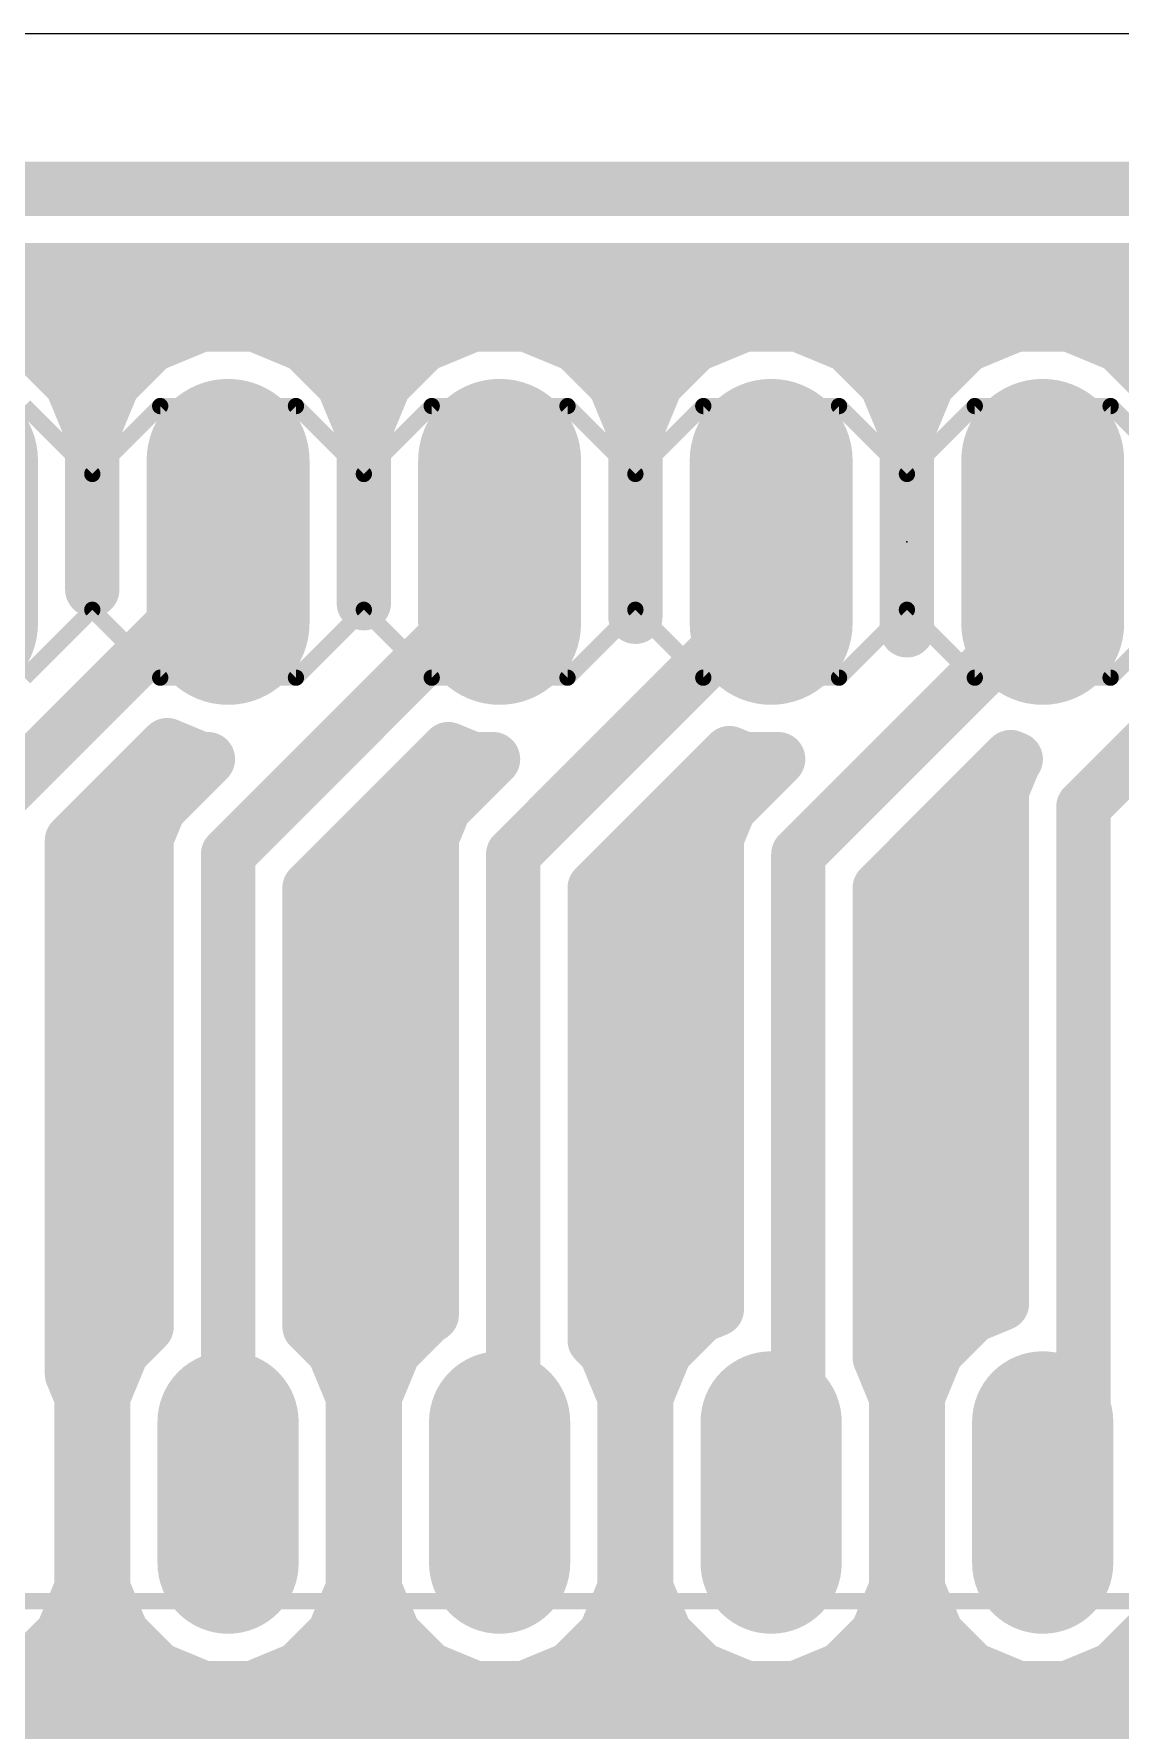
# Model space of a CAD drawing. Extents: x 40.6 to 122, y 26.7 to 70.8.
# Drawn here: x 87.08 to 97.24, y 54.93 to 70.79 of the extents above; entities that cross this region are included whole.
import ezdxf

# ---------------------------------------------------------------- set-up
doc = ezdxf.new("R2010")
doc.units = 0
for name, color, linetype in [('16', 175, 'CONTINUOUS'), ('17', 82, 'CONTINUOUS'), ('20', 7, 'CONTINUOUS'), ('21', 253, 'CONTINUOUS'), ('23', 7, 'CONTINUOUS'), ('51', 253, 'CONTINUOUS')]:
    doc.layers.add(name, color=color, linetype=linetype)

# ---------------------------------------------------------------- blocks, each defined once
blk = doc.blocks.new('LONGP100')
at = {"const_width": 1}
blk.add_lwpolyline([(-0.5, 0), (0.5, 0)], dxfattribs=at)
at = {"const_width": 0.5}
for points in [[(-0.5, 0.25, 1), (-0.5, -0.25)], [(0.5, -0.25, 1), (0.5, 0.25)]]:
    blk.add_lwpolyline(points, format="xyb", dxfattribs=at)
blk = doc.blocks.new('RECT')
blk.add_solid([(-0.5, -0.5), (0.5, -0.5), (-0.5, 0.5), (0.5, 0.5)])

msp = doc.modelspace()

# ---------------------------------------------------------------- linework, layer by layer
at = {"layer": '16', "const_width": 0.508}
for points in [[(108.458, 69.342), (54.6735, 69.342)], [(75.1821, 68.58), (108.1424, 68.58)], [(75.6901, 68.072), (108.6504, 68.072)], [(87.0794, 67.8787), (86.6126, 68.072)], [(88.6474, 68.072), (88.1806, 67.8787)], [(89.1526, 68.072), (88.6474, 68.072)], [(89.6194, 67.8787), (89.1526, 68.072)], [(91.1874, 68.072), (90.7206, 67.8787)], [(91.6926, 68.072), (91.1874, 68.072)], [(92.1594, 67.8787), (91.6926, 68.072)], [(93.7274, 68.072), (93.2606, 67.8787)], [(94.2326, 68.072), (93.7274, 68.072)], [(94.6994, 67.8787), (94.2326, 68.072)], [(96.2674, 68.072), (95.8006, 67.8787)], [(96.7726, 68.072), (96.2674, 68.072)], [(97.2394, 67.8787), (96.7726, 68.072)], [(87.4367, 67.5214), (87.0794, 67.8787)], [(88.1806, 67.8787), (87.8233, 67.5214)], [(89.9767, 67.5214), (89.6194, 67.8787)], [(90.7206, 67.8787), (90.3633, 67.5214)], [(92.5166, 67.5214), (92.1594, 67.8787)], [(93.2606, 67.8787), (92.9033, 67.5214)], [(95.0567, 67.5214), (94.6994, 67.8787)], [(95.8006, 67.8787), (95.4433, 67.5214)], [(97.5967, 67.5214), (97.2394, 67.8787)], [(87.394, 67.564), (87.8659, 67.564)], [(87.63, 67.0546), (87.4367, 67.5214)], [(87.8233, 67.5214), (87.63, 67.0546)], [(89.934, 67.564), (90.406, 67.564)], [(90.17, 67.0546), (89.9767, 67.5214)], [(90.3633, 67.5214), (90.17, 67.0546)], [(92.474, 67.564), (92.946, 67.564)], [(92.71, 67.0546), (92.5166, 67.5214)], [(92.9033, 67.5214), (92.71, 67.0546)], [(95.014, 67.564), (95.486, 67.564)], [(95.25, 67.0546), (95.0567, 67.5214)], [(95.4433, 67.5214), (95.25, 67.0546)], [(87.6294, 67.056), (87.6306, 67.056)], [(87.63, 67.0546), (87.63, 65.5936)], [(87.63, 65.5936), (87.63, 67.0546)], [(90.1694, 67.056), (90.1706, 67.056)], [(90.17, 67.0546), (90.17, 65.4666)], [(90.17, 65.4666), (90.17, 67.0546)], [(92.7094, 67.056), (92.7106, 67.056)], [(92.71, 67.0546), (92.71, 65.3396)], [(92.71, 65.3396), (92.71, 67.0546)], [(95.2494, 67.056), (95.2506, 67.056)], [(95.25, 67.0546), (95.25, 65.2126)], [(95.25, 65.2126), (95.25, 67.0546)], [(87.63, 66.548), (87.63, 66.548)], [(90.17, 66.548), (90.17, 66.548)], [(92.71, 66.548), (92.71, 66.548)], [(95.25, 66.548), (95.25, 66.548)], [(87.63, 66.04), (87.63, 66.04)], [(88.9, 65.786), (88.9, 66.04)], [(90.17, 66.04), (90.17, 66.04)], [(91.567, 65.786), (91.44, 66.04)], [(92.71, 66.04), (92.71, 66.04)], [(94.234, 65.786), (93.98, 66.04)], [(95.25, 66.04), (95.25, 66.04)], [(96.901, 65.786), (96.52, 66.04)], [(88.9, 65.786), (86.6775, 63.5635)], [(91.567, 65.786), (88.9, 63.119)], [(94.234, 65.786), (91.567, 63.119)], [(96.901, 65.786), (94.234, 63.119)], [(99.1235, 65.786), (96.901, 63.5635)], [(87.63, 65.5936), (87.63, 65.5936)], [(90.17, 65.532), (90.17, 65.532)], [(90.17, 65.4666), (90.17, 65.4666)], [(92.71, 65.532), (92.71, 65.532)], [(95.25, 65.532), (95.25, 65.532)], [(92.71, 65.3396), (92.71, 65.3396)], [(95.25, 65.2126), (95.25, 65.2126)], [(87.4395, 63.2479), (88.3308, 64.1391)], [(88.1996, 64.008), (88.6474, 64.008)], [(88.7114, 64.008), (88.254, 63.5506)], [(88.3308, 64.1391), (88.6474, 64.008)], [(88.6474, 64.008), (88.7114, 64.008)], [(89.662, 62.8034), (90.9606, 64.1019)], [(90.8666, 64.008), (91.1874, 64.008)], [(91.3784, 64.008), (90.921, 63.5506)], [(90.9606, 64.1019), (91.1874, 64.008)], [(91.1874, 64.008), (91.3784, 64.008)], [(92.329, 62.8034), (93.5904, 64.0648)], [(93.5336, 64.008), (93.7274, 64.008)], [(94.0454, 64.008), (93.588, 63.5506)], [(93.5904, 64.0648), (93.7274, 64.008)], [(93.7274, 64.008), (94.0454, 64.008)], [(94.996, 62.8034), (96.2202, 64.0276)], [(96.255, 63.9951), (96.139, 63.7151)], [(96.2006, 64.008), (96.2674, 64.008)], [(96.2202, 64.0276), (96.2674, 64.008)], [(96.2679, 64.008), (96.255, 63.9951)], [(96.2674, 64.008), (96.2679, 64.008)], [(96.139, 63.7151), (96.139, 58.9173)], [(88.254, 63.5506), (88.138, 63.2706)], [(90.921, 63.5506), (90.805, 63.2706)], [(93.588, 63.5506), (93.472, 63.2706)], [(96.901, 63.5635), (96.901, 57.3405)], [(87.6916, 63.5), (88.233, 63.5)], [(90.3586, 63.5), (90.9, 63.5)], [(93.0256, 63.5), (93.567, 63.5)], [(95.6926, 63.5), (96.139, 63.5)], [(87.4395, 58.2574), (87.4395, 63.2479)], [(88.138, 63.2706), (88.138, 58.7008)], [(90.805, 63.2706), (90.805, 58.812)], [(93.472, 63.2706), (93.472, 58.8646)], [(88.9, 63.119), (88.9, 57.15)], [(91.567, 63.119), (91.567, 57.3405)], [(94.234, 63.119), (94.234, 57.3405)], [(87.4395, 62.992), (88.138, 62.992)], [(89.8506, 62.992), (90.805, 62.992)], [(92.5176, 62.992), (93.472, 62.992)], [(95.1846, 62.992), (96.139, 62.992)], [(89.662, 58.7008), (89.662, 62.8034)], [(92.329, 58.5738), (92.329, 62.8034)], [(94.996, 58.4107), (94.996, 62.8034)], [(87.4395, 62.484), (88.138, 62.484)], [(89.662, 62.484), (90.805, 62.484)], [(92.329, 62.484), (93.472, 62.484)], [(94.996, 62.484), (96.139, 62.484)], [(87.4395, 61.976), (88.138, 61.976)], [(89.662, 61.976), (90.805, 61.976)], [(92.329, 61.976), (93.472, 61.976)], [(94.996, 61.976), (96.139, 61.976)], [(87.4395, 61.468), (88.138, 61.468)], [(89.662, 61.468), (90.805, 61.468)], [(92.329, 61.468), (93.472, 61.468)], [(94.996, 61.468), (96.139, 61.468)], [(87.4395, 60.96), (88.138, 60.96)], [(89.662, 60.96), (90.805, 60.96)], [(92.329, 60.96), (93.472, 60.96)], [(94.996, 60.96), (96.139, 60.96)], [(87.4395, 60.452), (88.138, 60.452)], [(89.662, 60.452), (90.805, 60.452)], [(92.329, 60.452), (93.472, 60.452)], [(94.996, 60.452), (96.139, 60.452)], [(87.4395, 59.944), (88.138, 59.944)], [(89.662, 59.944), (90.805, 59.944)], [(92.329, 59.944), (93.472, 59.944)], [(94.996, 59.944), (96.139, 59.944)], [(87.4395, 59.436), (88.138, 59.436)], [(89.662, 59.436), (90.805, 59.436)], [(92.329, 59.436), (93.472, 59.436)], [(94.996, 59.436), (96.139, 59.436)], [(87.4395, 58.928), (88.138, 58.928)], [(89.662, 58.928), (90.805, 58.928)], [(92.329, 58.928), (93.472, 58.928)], [(94.996, 58.928), (96.139, 58.928)], [(96.139, 58.9173), (95.8582, 58.8009)], [(90.7782, 58.8009), (90.4495, 58.4722)], [(90.805, 58.812), (90.7782, 58.8009)], [(93.3182, 58.8009), (92.9895, 58.4722)], [(93.472, 58.8646), (93.3182, 58.8009)], [(95.8582, 58.8009), (95.5295, 58.4722)], [(88.138, 58.7008), (87.9095, 58.4722)], [(89.8905, 58.4722), (89.662, 58.7008)], [(87.9095, 58.4722), (87.7316, 58.0428)], [(90.0684, 58.0428), (89.8905, 58.4722)], [(90.4495, 58.4722), (90.2716, 58.0428)], [(92.4305, 58.4722), (92.329, 58.5738)], [(92.6084, 58.0428), (92.4305, 58.4722)], [(92.9895, 58.4722), (92.8116, 58.0428)], [(95.5295, 58.4722), (95.3516, 58.0428)], [(87.4395, 58.42), (87.8878, 58.42)], [(89.9122, 58.42), (90.4278, 58.42)], [(92.4522, 58.42), (92.9678, 58.42)], [(94.996, 58.42), (95.5078, 58.42)], [(95.1484, 58.0428), (94.996, 58.4107)], [(87.5284, 58.0428), (87.4395, 58.2574)], [(87.5284, 56.2572), (87.5284, 58.0428)], [(87.7316, 58.0428), (87.7316, 56.2572)], [(90.0684, 56.2572), (90.0684, 58.0428)], [(90.2716, 58.0428), (90.2716, 56.2572)], [(92.6084, 56.2572), (92.6084, 58.0428)], [(92.8116, 58.0428), (92.8116, 56.2572)], [(95.1484, 56.2572), (95.1484, 58.0428)], [(95.3516, 58.0428), (95.3516, 56.2572)], [(87.5284, 57.912), (87.7316, 57.912)], [(90.0684, 57.912), (90.2716, 57.912)], [(92.6084, 57.912), (92.8116, 57.912)], [(95.1484, 57.912), (95.3516, 57.912)], [(87.5284, 57.404), (87.7316, 57.404)], [(90.0684, 57.404), (90.2716, 57.404)], [(91.567, 57.3405), (91.44, 57.15)], [(92.6084, 57.404), (92.8116, 57.404)], [(94.234, 57.3405), (93.98, 57.15)], [(95.1484, 57.404), (95.3516, 57.404)], [(96.901, 57.3405), (96.52, 57.15)], [(87.5284, 56.896), (87.7316, 56.896)], [(90.0684, 56.896), (90.2716, 56.896)], [(92.6084, 56.896), (92.8116, 56.896)], [(95.1484, 56.896), (95.3516, 56.896)], [(87.5284, 56.388), (87.7316, 56.388)], [(90.0684, 56.388), (90.2716, 56.388)], [(92.6084, 56.388), (92.8116, 56.388)], [(95.1484, 56.388), (95.3516, 56.388)], [(87.3505, 55.8278), (87.5284, 56.2572)], [(87.7316, 56.2572), (87.9095, 55.8278)], [(89.8905, 55.8278), (90.0684, 56.2572)], [(90.2716, 56.2572), (90.4495, 55.8278)], [(92.4305, 55.8278), (92.6084, 56.2572)], [(92.8116, 56.2572), (92.9895, 55.8278)], [(94.9705, 55.8278), (95.1484, 56.2572)], [(95.3516, 56.2572), (95.5295, 55.8278)], [(87.0218, 55.4991), (87.3505, 55.8278)], [(87.3722, 55.88), (87.8878, 55.88)], [(87.9095, 55.8278), (88.2382, 55.4991)], [(89.5618, 55.4991), (89.8905, 55.8278)], [(89.9122, 55.88), (90.4278, 55.88)], [(90.4495, 55.8278), (90.7782, 55.4991)], [(92.1018, 55.4991), (92.4305, 55.8278)], [(92.4522, 55.88), (92.9678, 55.88)], [(92.9895, 55.8278), (93.3182, 55.4991)], [(94.6418, 55.4991), (94.9705, 55.8278)], [(94.9922, 55.88), (95.5078, 55.88)], [(95.5295, 55.8278), (95.8582, 55.4991)], [(97.1818, 55.4991), (97.5105, 55.8278)], [(86.5924, 55.3212), (87.0218, 55.4991)], [(88.2382, 55.4991), (88.6676, 55.3212)], [(89.1324, 55.3212), (89.5618, 55.4991)], [(90.7782, 55.4991), (91.2076, 55.3212)], [(91.6724, 55.3212), (92.1018, 55.4991)], [(93.3182, 55.4991), (93.7476, 55.3212)], [(94.2124, 55.3212), (94.6418, 55.4991)], [(95.8582, 55.4991), (96.2876, 55.3212)], [(96.7524, 55.3212), (97.1818, 55.4991)], [(86.7151, 55.372), (88.5449, 55.372)], [(88.6676, 55.3212), (89.1324, 55.3212)], [(89.2551, 55.372), (91.0849, 55.372)], [(91.2076, 55.3212), (91.6724, 55.3212)], [(91.7951, 55.372), (93.6249, 55.372)], [(93.7476, 55.3212), (94.2124, 55.3212)], [(94.3351, 55.372), (96.1649, 55.372)], [(96.2876, 55.3212), (96.7524, 55.3212)], [(96.8751, 55.372), (98.7049, 55.372)], [(80.3891, 54.864), (103.6955, 54.864)]]:
    msp.add_lwpolyline(points, dxfattribs=at)
at = {"layer": '16', "const_width": 0.254}
for points in [[(88.6474, 68.199, 1), (88.6474, 67.945)], [(88.696, 67.9547, 1), (88.5988, 68.1893)], [(89.2012, 68.1893, 1), (89.104, 67.9547)], [(89.1526, 67.945, 1), (89.1526, 68.199)], [(91.1874, 68.199, 1), (91.1874, 67.945)], [(91.236, 67.9547, 1), (91.1388, 68.1893)], [(91.7412, 68.1893, 1), (91.644, 67.9547)], [(91.6926, 67.945, 1), (91.6926, 68.199)], [(93.7274, 68.199, 1), (93.7274, 67.945)], [(93.776, 67.9547, 1), (93.6788, 68.1893)], [(94.2812, 68.1893, 1), (94.184, 67.9547)], [(94.2326, 67.945, 1), (94.2326, 68.199)], [(96.2674, 68.199, 1), (96.2674, 67.945)], [(96.316, 67.9547, 1), (96.2188, 68.1893)], [(96.8212, 68.1893, 1), (96.724, 67.9547)], [(96.7726, 67.945, 1), (96.7726, 68.199)], [(87.1692, 67.9685, 1), (86.9896, 67.7888)], [(87.0308, 67.7613, 1), (87.128, 67.996)], [(88.132, 67.996, 1), (88.2292, 67.7613)], [(88.2704, 67.7888, 1), (88.0908, 67.9685)], [(89.7092, 67.9685, 1), (89.5296, 67.7888)], [(89.5708, 67.7613, 1), (89.668, 67.996)], [(90.672, 67.996, 1), (90.7692, 67.7613)], [(90.8104, 67.7888, 1), (90.6308, 67.9685)], [(92.2492, 67.9685, 1), (92.0696, 67.7888)], [(92.1108, 67.7613, 1), (92.208, 67.996)], [(93.212, 67.996, 1), (93.3092, 67.7613)], [(93.3504, 67.7888, 1), (93.1708, 67.9685)], [(94.7892, 67.9685, 1), (94.6096, 67.7888)], [(94.6508, 67.7613, 1), (94.748, 67.996)], [(95.752, 67.996, 1), (95.8492, 67.7613)], [(95.8904, 67.7888, 1), (95.7108, 67.9685)], [(97.3292, 67.9685, 1), (97.1496, 67.7888)], [(97.1908, 67.7613, 1), (97.288, 67.996)], [(87.394, 67.691, 1), (87.394, 67.437)], [(87.554, 67.57, 1), (87.3193, 67.4728)], [(87.3468, 67.4316, 1), (87.5265, 67.6112)], [(87.7335, 67.6112, 1), (87.9131, 67.4316)], [(87.9407, 67.4728, 1), (87.706, 67.57)], [(87.8659, 67.437, 1), (87.8659, 67.691)], [(89.934, 67.691, 1), (89.934, 67.437)], [(90.094, 67.57, 1), (89.8593, 67.4728)], [(89.8868, 67.4316, 1), (90.0665, 67.6112)], [(90.2735, 67.6112, 1), (90.4531, 67.4316)], [(90.4807, 67.4728, 1), (90.246, 67.57)], [(90.406, 67.437, 1), (90.406, 67.691)], [(92.474, 67.691, 1), (92.474, 67.437)], [(92.634, 67.57, 1), (92.3993, 67.4728)], [(92.4268, 67.4316, 1), (92.6065, 67.6112)], [(92.8135, 67.6112, 1), (92.9931, 67.4316)], [(93.0207, 67.4728, 1), (92.786, 67.57)], [(92.946, 67.437, 1), (92.946, 67.691)], [(95.014, 67.691, 1), (95.014, 67.437)], [(95.174, 67.57, 1), (94.9393, 67.4728)], [(94.9668, 67.4316, 1), (95.1465, 67.6112)], [(95.3535, 67.6112, 1), (95.5331, 67.4316)], [(95.5607, 67.4728, 1), (95.326, 67.57)], [(95.486, 67.437, 1), (95.486, 67.691)], [(87.6294, 67.183, 1), (87.6294, 66.929)], [(87.757, 67.0546, 1), (87.503, 67.0546)], [(87.757, 67.0546, 1), (87.503, 67.0546)], [(87.6306, 66.929, 1), (87.6306, 67.183)], [(90.1694, 67.183, 1), (90.1694, 66.929)], [(90.297, 67.0546, 1), (90.043, 67.0546)], [(90.297, 67.0546, 1), (90.043, 67.0546)], [(90.1706, 66.929, 1), (90.1706, 67.183)], [(92.7094, 67.183, 1), (92.7094, 66.929)], [(92.837, 67.0546, 1), (92.583, 67.0546)], [(92.837, 67.0546, 1), (92.583, 67.0546)], [(92.7106, 66.929, 1), (92.7106, 67.183)], [(95.2494, 67.183, 1), (95.2494, 66.929)], [(95.377, 67.0546, 1), (95.123, 67.0546)], [(95.377, 67.0546, 1), (95.123, 67.0546)], [(95.2506, 66.929, 1), (95.2506, 67.183)], [(87.5127, 67.1032, 1), (87.7473, 67.006)], [(87.5127, 67.006, 1), (87.7473, 67.1032)], [(90.0527, 67.1032, 1), (90.2873, 67.006)], [(90.0527, 67.006, 1), (90.2873, 67.1032)], [(92.5927, 67.1032, 1), (92.8273, 67.006)], [(92.5927, 67.006, 1), (92.8273, 67.1032)], [(95.1327, 67.1032, 1), (95.3673, 67.006)], [(95.1327, 67.006, 1), (95.3673, 67.1032)], [(87.63, 66.675, 1), (87.63, 66.421)], [(87.63, 66.421, 1), (87.63, 66.675)], [(90.17, 66.675, 1), (90.17, 66.421)], [(90.17, 66.421, 1), (90.17, 66.675)], [(92.71, 66.675, 1), (92.71, 66.421)], [(92.71, 66.421, 1), (92.71, 66.675)], [(95.25, 66.675, 1), (95.25, 66.421)], [(95.25, 66.421, 1), (95.25, 66.675)], [(87.63, 66.167, 1), (87.63, 65.913)], [(87.63, 65.913, 1), (87.63, 66.167)], [(89.027, 66.04, 1), (88.773, 66.04)], [(90.17, 66.167, 1), (90.17, 65.913)], [(90.17, 65.913, 1), (90.17, 66.167)], [(91.5536, 66.0968, 1), (91.3264, 65.9832)], [(92.71, 66.167, 1), (92.71, 65.913)], [(92.71, 65.913, 1), (92.71, 66.167)], [(94.0698, 66.1298, 1), (93.8902, 65.9502)], [(95.25, 66.167, 1), (95.25, 65.913)], [(95.25, 65.913, 1), (95.25, 66.167)], [(96.5904, 66.1457, 1), (96.4496, 65.9343)], [(88.9898, 65.6962, 1), (88.8102, 65.8758)], [(91.6568, 65.6962, 1), (91.4772, 65.8758)], [(94.3238, 65.6962, 1), (94.1442, 65.8758)], [(94.1442, 65.6962, 1), (94.3238, 65.8758)], [(96.9908, 65.6962, 1), (96.8112, 65.8758)], [(96.8306, 65.6803, 1), (96.9714, 65.8917)], [(87.7436, 65.5368, 1), (87.5164, 65.6504)], [(88.773, 65.786, 1), (89.027, 65.786)], [(91.4534, 65.7292, 1), (91.6806, 65.8428)], [(87.5164, 65.6504, 1), (87.7436, 65.5368)], [(87.503, 65.5936, 1), (87.757, 65.5936)], [(87.503, 65.5936, 1), (87.757, 65.5936)], [(90.17, 65.659, 1), (90.17, 65.405)], [(90.2836, 65.4098, 1), (90.0564, 65.5234)], [(90.17, 65.405, 1), (90.17, 65.659)], [(92.71, 65.659, 1), (92.71, 65.405)], [(92.71, 65.405, 1), (92.71, 65.659)], [(95.25, 65.659, 1), (95.25, 65.405)], [(95.25, 65.405, 1), (95.25, 65.659)], [(90.0564, 65.5234, 1), (90.2836, 65.4098)], [(90.043, 65.4666, 1), (90.297, 65.4666)], [(90.043, 65.4666, 1), (90.297, 65.4666)], [(92.5964, 65.3964, 1), (92.8236, 65.2828)], [(92.8236, 65.2828, 1), (92.5964, 65.3964)], [(92.583, 65.3396, 1), (92.837, 65.3396)], [(92.583, 65.3396, 1), (92.837, 65.3396)], [(95.1364, 65.2694, 1), (95.3636, 65.1558)], [(95.3636, 65.1558, 1), (95.1364, 65.2694)], [(95.123, 65.2126, 1), (95.377, 65.2126)], [(95.123, 65.2126, 1), (95.377, 65.2126)], [(88.1996, 64.135, 1), (88.1996, 63.881)], [(88.3794, 64.2565, 1), (88.2822, 64.0218)], [(88.4206, 64.0493, 1), (88.241, 64.2289)], [(88.6474, 64.135, 1), (88.6474, 63.881)], [(88.5988, 63.8907, 1), (88.696, 64.1253)], [(88.8012, 63.9182, 1), (88.6216, 64.0978)], [(88.6474, 63.881, 1), (88.6474, 64.135)], [(88.7114, 63.881, 1), (88.7114, 64.135)], [(90.8666, 64.135, 1), (90.8666, 63.881)], [(91.0092, 64.2193, 1), (90.912, 63.9846)], [(91.0504, 64.0121, 1), (90.8708, 64.1917)], [(91.1874, 64.135, 1), (91.1874, 63.881)], [(91.1388, 63.8907, 1), (91.236, 64.1253)], [(91.1874, 63.881, 1), (91.1874, 64.135)], [(91.4682, 63.9182, 1), (91.2886, 64.0978)], [(91.3784, 63.881, 1), (91.3784, 64.135)], [(93.5336, 64.135, 1), (93.5336, 63.881)], [(93.639, 64.1821, 1), (93.5418, 63.9474)], [(93.6802, 63.9749, 1), (93.5006, 64.1546)], [(93.7274, 64.135, 1), (93.7274, 63.881)], [(93.6788, 63.8907, 1), (93.776, 64.1253)], [(93.7274, 63.881, 1), (93.7274, 64.135)], [(94.1352, 63.9182, 1), (93.9556, 64.0978)], [(94.0454, 63.881, 1), (94.0454, 64.135)], [(96.2006, 64.135, 1), (96.2006, 63.881)], [(96.2688, 64.1449, 1), (96.1716, 63.9102)], [(96.31, 63.9377, 1), (96.1304, 64.1174)], [(96.3723, 63.9465, 1), (96.1377, 64.0437)], [(96.2674, 64.135, 1), (96.2674, 63.881)], [(96.3577, 63.9182, 1), (96.1781, 64.0978)], [(96.2188, 63.8907, 1), (96.316, 64.1253)], [(96.2674, 63.881, 1), (96.2674, 64.135)], [(96.2679, 63.881, 1), (96.2679, 64.135)], [(96.1652, 64.085, 1), (96.3448, 63.9053)], [(96.266, 63.7151, 1), (96.012, 63.7151)], [(88.1642, 63.6404, 1), (88.3438, 63.4608)], [(88.3713, 63.502, 1), (88.1367, 63.5992)], [(90.8312, 63.6404, 1), (91.0108, 63.4608)], [(91.0383, 63.502, 1), (90.8037, 63.5992)], [(93.4982, 63.6404, 1), (93.6778, 63.4608)], [(93.7053, 63.502, 1), (93.4707, 63.5992)], [(96.0217, 63.7637, 1), (96.2563, 63.6665)], [(97.028, 63.5635, 1), (96.774, 63.5635)], [(96.8112, 63.6533, 1), (96.9908, 63.4737)], [(87.6916, 63.627, 1), (87.6916, 63.373)], [(88.233, 63.373, 1), (88.233, 63.627)], [(90.3586, 63.627, 1), (90.3586, 63.373)], [(90.9, 63.373, 1), (90.9, 63.627)], [(93.0256, 63.627, 1), (93.0256, 63.373)], [(93.567, 63.373, 1), (93.567, 63.627)], [(95.6926, 63.627, 1), (95.6926, 63.373)], [(96.139, 63.373, 1), (96.139, 63.627)], [(87.5665, 63.2479, 1), (87.3125, 63.2479)], [(87.3497, 63.3377, 1), (87.5293, 63.1581)], [(88.265, 63.2706, 1), (88.011, 63.2706)], [(88.0207, 63.3192, 1), (88.2553, 63.222)], [(90.932, 63.2706, 1), (90.678, 63.2706)], [(90.6877, 63.3192, 1), (90.9223, 63.222)], [(93.599, 63.2706, 1), (93.345, 63.2706)], [(93.3547, 63.3192, 1), (93.5893, 63.222)], [(89.027, 63.119, 1), (88.773, 63.119)], [(88.8102, 63.2088, 1), (88.9898, 63.0292)], [(91.694, 63.119, 1), (91.44, 63.119)], [(91.4772, 63.2088, 1), (91.6568, 63.0292)], [(94.361, 63.119, 1), (94.107, 63.119)], [(94.1442, 63.2088, 1), (94.3238, 63.0292)], [(87.4395, 63.119, 1), (87.4395, 62.865)], [(88.138, 62.865, 1), (88.138, 63.119)], [(89.8506, 63.119, 1), (89.8506, 62.865)], [(90.805, 62.865, 1), (90.805, 63.119)], [(92.5176, 63.119, 1), (92.5176, 62.865)], [(93.472, 62.865, 1), (93.472, 63.119)], [(95.1846, 63.119, 1), (95.1846, 62.865)], [(96.139, 62.865, 1), (96.139, 63.119)], [(89.789, 62.8034, 1), (89.535, 62.8034)], [(89.5722, 62.8932, 1), (89.7518, 62.7136)], [(92.456, 62.8034, 1), (92.202, 62.8034)], [(92.2392, 62.8932, 1), (92.4188, 62.7136)], [(95.123, 62.8034, 1), (94.869, 62.8034)], [(94.9062, 62.8932, 1), (95.0858, 62.7136)], [(87.4395, 62.611, 1), (87.4395, 62.357)], [(88.138, 62.357, 1), (88.138, 62.611)], [(89.662, 62.611, 1), (89.662, 62.357)], [(90.805, 62.357, 1), (90.805, 62.611)], [(92.329, 62.611, 1), (92.329, 62.357)], [(93.472, 62.357, 1), (93.472, 62.611)], [(94.996, 62.611, 1), (94.996, 62.357)], [(96.139, 62.357, 1), (96.139, 62.611)], [(87.4395, 62.103, 1), (87.4395, 61.849)], [(88.138, 61.849, 1), (88.138, 62.103)], [(89.662, 62.103, 1), (89.662, 61.849)], [(90.805, 61.849, 1), (90.805, 62.103)], [(92.329, 62.103, 1), (92.329, 61.849)], [(93.472, 61.849, 1), (93.472, 62.103)], [(94.996, 62.103, 1), (94.996, 61.849)], [(96.139, 61.849, 1), (96.139, 62.103)], [(87.4395, 61.595, 1), (87.4395, 61.341)], [(88.138, 61.341, 1), (88.138, 61.595)], [(89.662, 61.595, 1), (89.662, 61.341)], [(90.805, 61.341, 1), (90.805, 61.595)], [(92.329, 61.595, 1), (92.329, 61.341)], [(93.472, 61.341, 1), (93.472, 61.595)], [(94.996, 61.595, 1), (94.996, 61.341)], [(96.139, 61.341, 1), (96.139, 61.595)], [(87.4395, 61.087, 1), (87.4395, 60.833)], [(88.138, 60.833, 1), (88.138, 61.087)], [(89.662, 61.087, 1), (89.662, 60.833)], [(90.805, 60.833, 1), (90.805, 61.087)], [(92.329, 61.087, 1), (92.329, 60.833)], [(93.472, 60.833, 1), (93.472, 61.087)], [(94.996, 61.087, 1), (94.996, 60.833)], [(96.139, 60.833, 1), (96.139, 61.087)], [(87.4395, 60.579, 1), (87.4395, 60.325)], [(88.138, 60.325, 1), (88.138, 60.579)], [(89.662, 60.579, 1), (89.662, 60.325)], [(90.805, 60.325, 1), (90.805, 60.579)], [(92.329, 60.579, 1), (92.329, 60.325)], [(93.472, 60.325, 1), (93.472, 60.579)], [(94.996, 60.579, 1), (94.996, 60.325)], [(96.139, 60.325, 1), (96.139, 60.579)], [(87.4395, 60.071, 1), (87.4395, 59.817)], [(88.138, 59.817, 1), (88.138, 60.071)], [(89.662, 60.071, 1), (89.662, 59.817)], [(90.805, 59.817, 1), (90.805, 60.071)], [(92.329, 60.071, 1), (92.329, 59.817)], [(93.472, 59.817, 1), (93.472, 60.071)], [(94.996, 60.071, 1), (94.996, 59.817)], [(96.139, 59.817, 1), (96.139, 60.071)], [(87.4395, 59.563, 1), (87.4395, 59.309)], [(88.138, 59.309, 1), (88.138, 59.563)], [(89.662, 59.563, 1), (89.662, 59.309)], [(90.805, 59.309, 1), (90.805, 59.563)], [(92.329, 59.563, 1), (92.329, 59.309)], [(93.472, 59.309, 1), (93.472, 59.563)], [(94.996, 59.563, 1), (94.996, 59.309)], [(96.139, 59.309, 1), (96.139, 59.563)], [(87.4395, 59.055, 1), (87.4395, 58.801)], [(88.138, 58.801, 1), (88.138, 59.055)], [(89.662, 59.055, 1), (89.662, 58.801)], [(90.805, 58.801, 1), (90.805, 59.055)], [(92.329, 59.055, 1), (92.329, 58.801)], [(93.472, 58.801, 1), (93.472, 59.055)], [(94.996, 59.055, 1), (94.996, 58.801)], [(96.1876, 58.7999, 1), (96.0904, 59.0346)], [(96.139, 58.801, 1), (96.139, 59.055)], [(90.7296, 58.9183, 1), (90.8267, 58.6836)], [(90.868, 58.7111, 1), (90.6884, 58.8907)], [(90.8536, 58.6947, 1), (90.7564, 58.9294)], [(93.2696, 58.9183, 1), (93.3668, 58.6836)], [(93.408, 58.7111, 1), (93.2284, 58.8907)], [(93.5206, 58.7473, 1), (93.4234, 58.982)], [(95.8096, 58.9183, 1), (95.9068, 58.6836)], [(95.948, 58.7111, 1), (95.7684, 58.8907)], [(96.012, 58.9173, 1), (96.266, 58.9173)], [(88.2278, 58.611, 1), (88.0482, 58.7906)], [(89.7518, 58.7906, 1), (89.5722, 58.611)], [(90.678, 58.812, 1), (90.932, 58.812)], [(93.345, 58.8646, 1), (93.599, 58.8646)], [(87.8197, 58.562, 1), (87.9993, 58.3824)], [(88.0268, 58.4236, 1), (87.7921, 58.5208)], [(88.011, 58.7008, 1), (88.265, 58.7008)], [(89.535, 58.7008, 1), (89.789, 58.7008)], [(90.0079, 58.5208, 1), (89.7732, 58.4236)], [(89.8007, 58.3824, 1), (89.9803, 58.562)], [(90.3597, 58.562, 1), (90.5393, 58.3824)], [(90.5668, 58.4236, 1), (90.3321, 58.5208)], [(92.4188, 58.6636, 1), (92.2392, 58.484)], [(92.202, 58.5738, 1), (92.456, 58.5738)], [(92.5479, 58.5208, 1), (92.3132, 58.4236)], [(92.3407, 58.3824, 1), (92.5203, 58.562)], [(92.8997, 58.562, 1), (93.0793, 58.3824)], [(93.1068, 58.4236, 1), (92.8721, 58.5208)], [(95.4397, 58.562, 1), (95.6193, 58.3824)], [(95.6468, 58.4236, 1), (95.4121, 58.5208)], [(87.4395, 58.547, 1), (87.4395, 58.293)], [(87.8878, 58.293, 1), (87.8878, 58.547)], [(89.9122, 58.547, 1), (89.9122, 58.293)], [(90.4278, 58.293, 1), (90.4278, 58.547)], [(92.4522, 58.547, 1), (92.4522, 58.293)], [(92.9678, 58.293, 1), (92.9678, 58.547)], [(94.996, 58.547, 1), (94.996, 58.293)], [(95.1133, 58.4593, 1), (94.8787, 58.3621)], [(94.869, 58.4107, 1), (95.123, 58.4107)], [(95.5078, 58.293, 1), (95.5078, 58.547)], [(87.5568, 58.306, 1), (87.3222, 58.2088)], [(87.3125, 58.2574, 1), (87.5665, 58.2574)], [(87.6554, 58.0428, 1), (87.4014, 58.0428)], [(87.4111, 57.9942, 1), (87.6457, 58.0914)], [(87.8586, 58.0428, 1), (87.6046, 58.0428)], [(87.6143, 58.0914, 1), (87.8489, 57.9942)], [(90.1954, 58.0428, 1), (89.9414, 58.0428)], [(89.9511, 57.9942, 1), (90.1857, 58.0914)], [(90.3986, 58.0428, 1), (90.1446, 58.0428)], [(90.1543, 58.0914, 1), (90.3889, 57.9942)], [(92.7354, 58.0428, 1), (92.4814, 58.0428)], [(92.4911, 57.9942, 1), (92.7257, 58.0914)], [(92.9386, 58.0428, 1), (92.6846, 58.0428)], [(92.6943, 58.0914, 1), (92.9289, 57.9942)], [(95.2754, 58.0428, 1), (95.0214, 58.0428)], [(95.0311, 57.9942, 1), (95.2657, 58.0914)], [(95.4786, 58.0428, 1), (95.2246, 58.0428)], [(95.2343, 58.0914, 1), (95.4689, 57.9942)], [(87.5284, 58.039, 1), (87.5284, 57.785)], [(87.7316, 57.785, 1), (87.7316, 58.039)], [(90.0684, 58.039, 1), (90.0684, 57.785)], [(90.2716, 57.785, 1), (90.2716, 58.039)], [(92.6084, 58.039, 1), (92.6084, 57.785)], [(92.8116, 57.785, 1), (92.8116, 58.039)], [(95.1484, 58.039, 1), (95.1484, 57.785)], [(95.3516, 57.785, 1), (95.3516, 58.039)], [(87.5284, 57.531, 1), (87.5284, 57.277)], [(87.7316, 57.277, 1), (87.7316, 57.531)], [(90.0684, 57.531, 1), (90.0684, 57.277)], [(90.2716, 57.277, 1), (90.2716, 57.531)], [(91.6727, 57.2701, 1), (91.4613, 57.4109)], [(92.6084, 57.531, 1), (92.6084, 57.277)], [(92.8116, 57.277, 1), (92.8116, 57.531)], [(94.3102, 57.2389, 1), (94.1578, 57.4421)], [(95.1484, 57.531, 1), (95.1484, 57.277)], [(95.3516, 57.277, 1), (95.3516, 57.531)], [(96.9578, 57.2269, 1), (96.8442, 57.4541)], [(91.44, 57.3405, 1), (91.694, 57.3405)], [(94.107, 57.3405, 1), (94.361, 57.3405)], [(96.774, 57.3405, 1), (97.028, 57.3405)], [(88.773, 57.15, 1), (89.027, 57.15)], [(91.3343, 57.2204, 1), (91.5457, 57.0796)], [(93.9038, 57.2516, 1), (94.0562, 57.0484)], [(96.4632, 57.2636, 1), (96.5768, 57.0364)], [(87.5284, 57.023, 1), (87.5284, 56.769)], [(87.7316, 56.769, 1), (87.7316, 57.023)], [(90.0684, 57.023, 1), (90.0684, 56.769)], [(90.2716, 56.769, 1), (90.2716, 57.023)], [(92.6084, 57.023, 1), (92.6084, 56.769)], [(92.8116, 56.769, 1), (92.8116, 57.023)], [(95.1484, 57.023, 1), (95.1484, 56.769)], [(95.3516, 56.769, 1), (95.3516, 57.023)], [(87.5284, 56.515, 1), (87.5284, 56.261)], [(87.7316, 56.261, 1), (87.7316, 56.515)], [(90.0684, 56.515, 1), (90.0684, 56.261)], [(90.2716, 56.261, 1), (90.2716, 56.515)], [(92.6084, 56.515, 1), (92.6084, 56.261)], [(92.8116, 56.261, 1), (92.8116, 56.515)], [(95.1484, 56.515, 1), (95.1484, 56.261)], [(95.3516, 56.261, 1), (95.3516, 56.515)], [(87.6457, 56.2086, 1), (87.4111, 56.3058)], [(87.8489, 56.3058, 1), (87.6143, 56.2086)], [(90.1857, 56.2086, 1), (89.9511, 56.3058)], [(90.3889, 56.3058, 1), (90.1543, 56.2086)], [(92.7257, 56.2086, 1), (92.4911, 56.3058)], [(92.9289, 56.3058, 1), (92.6943, 56.2086)], [(95.2657, 56.2086, 1), (95.0311, 56.3058)], [(95.4689, 56.3058, 1), (95.2343, 56.2086)], [(87.4014, 56.2572, 1), (87.6554, 56.2572)], [(87.6046, 56.2572, 1), (87.8586, 56.2572)], [(89.9414, 56.2572, 1), (90.1954, 56.2572)], [(90.1446, 56.2572, 1), (90.3986, 56.2572)], [(92.4814, 56.2572, 1), (92.7354, 56.2572)], [(92.6846, 56.2572, 1), (92.9386, 56.2572)], [(95.0214, 56.2572, 1), (95.2754, 56.2572)], [(95.2246, 56.2572, 1), (95.4786, 56.2572)], [(87.2332, 55.8764, 1), (87.4679, 55.7792)], [(87.3722, 56.007, 1), (87.3722, 55.753)], [(87.4403, 55.738, 1), (87.2607, 55.9176)], [(87.9993, 55.9176, 1), (87.8197, 55.738)], [(87.7921, 55.7792, 1), (88.0268, 55.8764)], [(87.8878, 55.753, 1), (87.8878, 56.007)], [(89.7732, 55.8764, 1), (90.0079, 55.7792)], [(89.9122, 56.007, 1), (89.9122, 55.753)], [(89.9803, 55.738, 1), (89.8007, 55.9176)], [(90.5393, 55.9176, 1), (90.3597, 55.738)], [(90.3321, 55.7792, 1), (90.5668, 55.8764)], [(90.4278, 55.753, 1), (90.4278, 56.007)], [(92.3132, 55.8764, 1), (92.5479, 55.7792)], [(92.4522, 56.007, 1), (92.4522, 55.753)], [(92.5203, 55.738, 1), (92.3407, 55.9176)], [(93.0793, 55.9176, 1), (92.8997, 55.738)], [(92.8721, 55.7792, 1), (93.1068, 55.8764)], [(92.9678, 55.753, 1), (92.9678, 56.007)], [(94.8532, 55.8764, 1), (95.0879, 55.7792)], [(94.9922, 56.007, 1), (94.9922, 55.753)], [(95.0603, 55.738, 1), (94.8807, 55.9176)], [(95.6193, 55.9176, 1), (95.4397, 55.738)], [(95.4121, 55.7792, 1), (95.6468, 55.8764)], [(95.5078, 55.753, 1), (95.5078, 56.007)], [(86.932, 55.5889, 1), (87.1116, 55.4093)], [(87.0704, 55.3817, 1), (86.9732, 55.6164)], [(88.2868, 55.6164, 1), (88.1896, 55.3817)], [(88.1484, 55.4093, 1), (88.328, 55.5889)], [(89.472, 55.5889, 1), (89.6516, 55.4093)], [(89.6104, 55.3817, 1), (89.5132, 55.6164)], [(90.8268, 55.6164, 1), (90.7296, 55.3817)], [(90.6884, 55.4093, 1), (90.868, 55.5889)], [(92.012, 55.5889, 1), (92.1916, 55.4093)], [(92.1504, 55.3817, 1), (92.0532, 55.6164)], [(93.3668, 55.6164, 1), (93.2696, 55.3817)], [(93.2284, 55.4093, 1), (93.408, 55.5889)], [(94.552, 55.5889, 1), (94.7316, 55.4093)], [(94.6904, 55.3817, 1), (94.5932, 55.6164)], [(95.9068, 55.6164, 1), (95.8096, 55.3817)], [(95.7684, 55.4093, 1), (95.948, 55.5889)], [(97.092, 55.5889, 1), (97.2716, 55.4093)], [(97.2304, 55.3817, 1), (97.1332, 55.6164)], [(88.6676, 55.4482, 1), (88.6676, 55.1942)], [(88.5449, 55.245, 1), (88.5449, 55.499)], [(88.619, 55.2039, 1), (88.7162, 55.4385)], [(89.0838, 55.4385, 1), (89.181, 55.2039)], [(89.2551, 55.499, 1), (89.2551, 55.245)], [(89.1324, 55.1942, 1), (89.1324, 55.4482)], [(91.2076, 55.4482, 1), (91.2076, 55.1942)], [(91.0849, 55.245, 1), (91.0849, 55.499)], [(91.159, 55.2039, 1), (91.2562, 55.4385)], [(91.6238, 55.4385, 1), (91.721, 55.2039)], [(91.7951, 55.499, 1), (91.7951, 55.245)], [(91.6724, 55.1942, 1), (91.6724, 55.4482)], [(93.7476, 55.4482, 1), (93.7476, 55.1942)], [(93.6249, 55.245, 1), (93.6249, 55.499)], [(93.699, 55.2039, 1), (93.7962, 55.4385)], [(94.1638, 55.4385, 1), (94.261, 55.2039)], [(94.3351, 55.499, 1), (94.3351, 55.245)], [(94.2124, 55.1942, 1), (94.2124, 55.4482)], [(96.2876, 55.4482, 1), (96.2876, 55.1942)], [(96.1649, 55.245, 1), (96.1649, 55.499)], [(96.239, 55.2039, 1), (96.3362, 55.4385)], [(96.7038, 55.4385, 1), (96.801, 55.2039)], [(96.8751, 55.499, 1), (96.8751, 55.245)], [(96.7524, 55.1942, 1), (96.7524, 55.4482)]]:
    msp.add_lwpolyline(points, format="xyb", dxfattribs=at)
at = {"layer": '20'}
msp.add_line((121.9, 70.79), (40.64, 70.79), dxfattribs=at)
at = {"layer": '21', "const_width": 0.1524}
for points in [[(87.63, 66.675), (86.995, 67.31)], [(87.63, 66.675), (88.265, 67.31)], [(88.265, 67.31), (89.535, 67.31)], [(89.535, 67.31), (90.17, 66.675)], [(90.17, 66.675), (90.805, 67.31)], [(90.805, 67.31), (92.075, 67.31)], [(92.075, 67.31), (92.71, 66.675)], [(92.71, 66.675), (93.345, 67.31)], [(93.345, 67.31), (94.615, 67.31)], [(95.25, 66.675), (94.615, 67.31)], [(95.25, 66.675), (95.885, 67.31)], [(95.885, 67.31), (97.155, 67.31)], [(97.79, 66.675), (97.155, 67.31)], [(86.995, 64.77), (87.63, 65.405)], [(88.265, 64.77), (87.63, 65.405)], [(90.17, 65.405), (89.535, 64.77)], [(90.805, 64.77), (90.17, 65.405)], [(92.71, 65.405), (92.075, 64.77)], [(93.345, 64.77), (92.71, 65.405)], [(94.615, 64.77), (95.25, 65.405)], [(95.885, 64.77), (95.25, 65.405)], [(97.155, 64.77), (97.79, 65.405)], [(89.535, 64.77), (88.265, 64.77)], [(92.075, 64.77), (90.805, 64.77)], [(94.615, 64.77), (93.345, 64.77)], [(97.155, 64.77), (95.885, 64.77)], [(53.594, 56.134), (106.426, 56.134)]]:
    msp.add_lwpolyline(points, dxfattribs=at)
at = {"layer": '21', "const_width": 0.0762}
for points in [[(88.265, 67.3481, 1), (88.265, 67.2719)], [(88.2919, 67.2831, 1), (88.2381, 67.3369)], [(89.5619, 67.3369, 1), (89.5081, 67.2831)], [(89.535, 67.2719, 1), (89.535, 67.3481)], [(90.805, 67.3481, 1), (90.805, 67.2719)], [(90.8319, 67.2831, 1), (90.7781, 67.3369)], [(92.1019, 67.3369, 1), (92.0481, 67.2831)], [(92.075, 67.2719, 1), (92.075, 67.3481)], [(93.345, 67.3481, 1), (93.345, 67.2719)], [(93.3719, 67.2831, 1), (93.3181, 67.3369)], [(94.6419, 67.3369, 1), (94.5881, 67.2831)], [(94.615, 67.2719, 1), (94.615, 67.3481)], [(95.885, 67.3481, 1), (95.885, 67.2719)], [(95.9119, 67.2831, 1), (95.8581, 67.3369)], [(97.1819, 67.3369, 1), (97.1281, 67.2831)], [(97.155, 67.2719, 1), (97.155, 67.3481)], [(87.6031, 66.7019, 1), (87.6569, 66.6481)], [(87.6031, 66.6481, 1), (87.6569, 66.7019)], [(90.1431, 66.7019, 1), (90.1969, 66.6481)], [(90.1431, 66.6481, 1), (90.1969, 66.7019)], [(92.6831, 66.7019, 1), (92.7369, 66.6481)], [(92.6831, 66.6481, 1), (92.7369, 66.7019)], [(95.2231, 66.7019, 1), (95.2769, 66.6481)], [(95.2231, 66.6481, 1), (95.2769, 66.7019)], [(87.6569, 65.4319, 1), (87.6031, 65.3781)], [(87.6569, 65.3781, 1), (87.6031, 65.4319)], [(90.1969, 65.4319, 1), (90.1431, 65.3781)], [(90.1969, 65.3781, 1), (90.1431, 65.4319)], [(92.7369, 65.4319, 1), (92.6831, 65.3781)], [(92.7369, 65.3781, 1), (92.6831, 65.4319)], [(95.2769, 65.4319, 1), (95.2231, 65.3781)], [(95.2769, 65.3781, 1), (95.2231, 65.4319)], [(88.265, 64.8081, 1), (88.265, 64.7319)], [(88.2381, 64.7431, 1), (88.2919, 64.7969)], [(89.5081, 64.7969, 1), (89.5619, 64.7431)], [(89.535, 64.7319, 1), (89.535, 64.8081)], [(90.805, 64.8081, 1), (90.805, 64.7319)], [(90.7781, 64.7431, 1), (90.8319, 64.7969)], [(92.0481, 64.7969, 1), (92.1019, 64.7431)], [(92.075, 64.7319, 1), (92.075, 64.8081)], [(93.345, 64.8081, 1), (93.345, 64.7319)], [(93.3181, 64.7431, 1), (93.3719, 64.7969)], [(94.5881, 64.7969, 1), (94.6419, 64.7431)], [(94.615, 64.7319, 1), (94.615, 64.8081)], [(95.885, 64.8081, 1), (95.885, 64.7319)], [(95.8581, 64.7431, 1), (95.9119, 64.7969)], [(97.1281, 64.7969, 1), (97.1819, 64.7431)], [(97.155, 64.7319, 1), (97.155, 64.8081)]]:
    msp.add_lwpolyline(points, format="xyb", dxfattribs=at)
at = {"layer": '23'}
msp.add_point((95.25, 66.04), dxfattribs=at)

# ---------------------------------------------------------------- block references
at = {"layer": '17'}
for p, xscale, yscale, rotation in [((86.36, 66.04), 1.524, 1.524, 270), ((86.36, 66.04), 1.524, 1.524, 270), ((88.9, 66.04), 1.524, 1.524, 270), ((88.9, 66.04), 1.524, 1.524, 270), ((91.44, 66.04), 1.524, 1.524, 270), ((91.44, 66.04), 1.524, 1.524, 270), ((93.98, 66.04), 1.524, 1.524, 270), ((93.98, 66.04), 1.524, 1.524, 270), ((96.52, 66.04), 1.524, 1.524, 270), ((96.52, 66.04), 1.524, 1.524, 270), ((88.9, 57.15), 1.3208, 1.3208, 90), ((88.9, 57.15), 1.3208, 1.3208, 90), ((91.44, 57.15), 1.3208, 1.3208, 90), ((91.44, 57.15), 1.3208, 1.3208, 90), ((93.98, 57.15), 1.3208, 1.3208, 90), ((93.98, 57.15), 1.3208, 1.3208, 90), ((96.52, 57.15), 1.3208, 1.3208, 90), ((96.52, 57.15), 1.3208, 1.3208, 90)]:
    msp.add_blockref('LONGP100', p, dxfattribs=dict(at, xscale=xscale, yscale=yscale, rotation=rotation))
at = {"layer": '51', "xscale": 0.508, "yscale": 0.508, "rotation": 180}
for p in [(88.9, 66.04), (91.44, 66.04), (93.98, 66.04), (96.52, 66.04)]:
    msp.add_blockref('RECT', p, dxfattribs=at)

doc.saveas('drawing.dxf')
